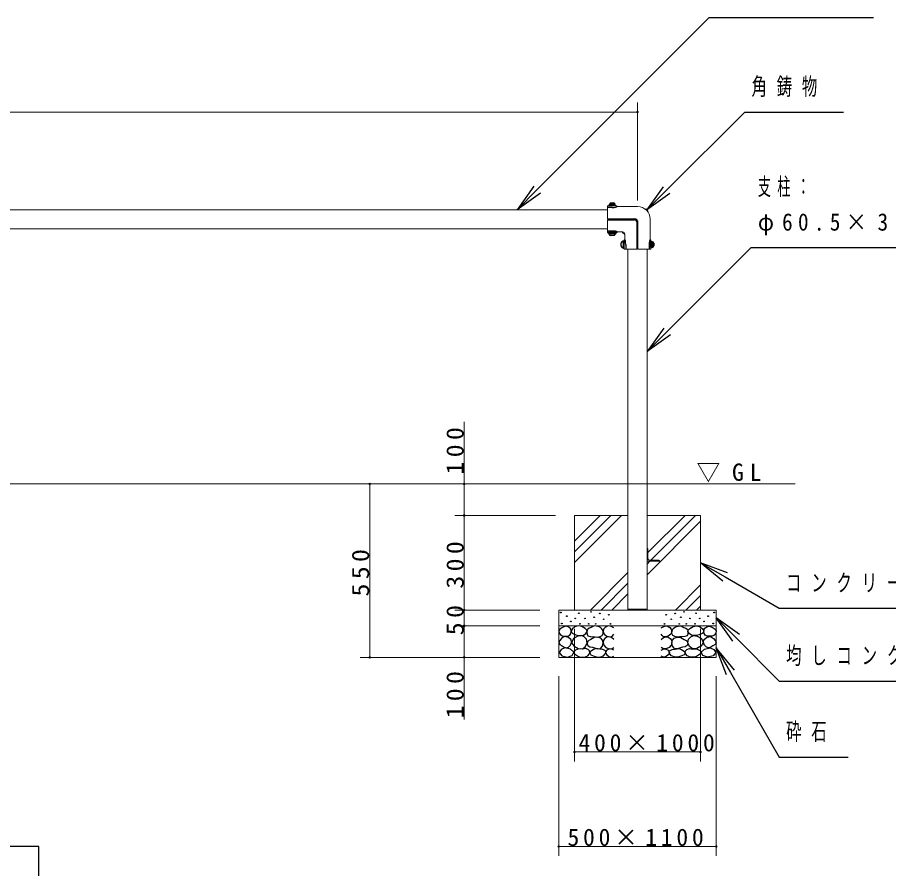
# Model space of a CAD drawing. Units: millimetres at full size. Extents: x -11724 to 0, y -1438 to 8010.
# Drawn here: x -6930 to -4165, y 1410 to 4110 of the extents above; entities that cross this region are included whole.
import ezdxf

# ---------------------------------------------------------------- set-up
doc = ezdxf.new("R2010")
doc.units = ezdxf.units.MM
doc.layers.add('線', color=2, linetype='Continuous', lineweight=25)
doc.layers.add('補助', color=2, linetype='Continuous', lineweight=25)
doc.styles.add('ＭＳ ゴシック', font='')
doc.styles.get('ＭＳ ゴシック').set_extended_font_data('MS Gothic')

# ---------------------------------------------------------------- blocks, each defined once
blk = doc.blocks.new('dimension_origin')
at = {"color": 0, "linetype": 'Continuous', "lineweight": -2}
blk.add_circle((0, 0), 1.25, dxfattribs=at)

msp = doc.modelspace()

# ---------------------------------------------------------------- linework, layer by layer
at = {"layer": '線', "color": 7, "lineweight": 13}
for p, q in [((-5028.187, 3512), (-5056.187, 3512)), ((-9867.187, 3500), (-5057.187, 3500)), ((-5057.187, 3471.25), (-5057.187, 3511)), ((-5027.187, 3510), (-5027.187, 3511)), ((-5027.187, 3510), (-4961.937, 3510)), ((-4937.014, 3501.287), (-4936.835, 3501.466)), ((-4935.597, 3502.35), (-4936.835, 3501.466)), ((-4929.587, 3496.34), (-4935.597, 3502.35)), ((-4930.65, 3494.923), (-4930.471, 3495.102)), ((-4929.587, 3496.34), (-4930.471, 3495.102)), ((-5057.187, 3428.5), (-5057.187, 3468.25)), ((-4921.937, 3404.75), (-4921.937, 3470)), ((-7431.937, 3439.5), (-5057.187, 3439.5)), ((-5027.187, 3429.5), (-5027.187, 3428.5)), ((-5027.187, 3429.5), (-5008.437, 3429.5)), ((-5009.685, 3428.263), (-5008.801, 3429.5)), ((-5028.187, 3427.5), (-5056.187, 3427.5)), ((-5003.674, 3422.252), (-5009.685, 3428.263)), ((-5004.437, 3403.75), (-5004.437, 3375.75)), ((-5003.674, 3422.252), (-5002.437, 3423.136)), ((-5002.437, 3404.75), (-5003.437, 3404.75)), ((-5002.437, 3404.75), (-5002.437, 3423.5)), ((-4921.937, 3404.75), (-4920.937, 3404.75)), ((-4919.937, 3403.75), (-4919.937, 3375.75)), ((-4963.687, 3374.75), (-5003.437, 3374.75)), ((-4992.437, 2230), (-4992.437, 3374.75)), ((-4920.937, 3374.75), (-4960.687, 3374.75)), ((-4931.937, 2230), (-4931.937, 3374.75)), ((-4462.187, 2630), (-10212.187, 2630)), ((-4992.437, 2530), (-5162.187, 2530)), ((-5162.187, 2530), (-5162.187, 2230)), ((-4762.187, 2530), (-4931.937, 2530)), ((-4762.187, 2230), (-4762.187, 2530)), ((-4931.937, 2425), (-4930.937, 2425)), ((-4931.937, 2425), (-4931.937, 2385)), ((-4928.937, 2423), (-4928.937, 2392.5)), ((-4931.937, 2385), (-4891.937, 2385)), ((-4924.437, 2388), (-4893.937, 2388)), ((-4891.937, 2386), (-4891.937, 2385)), ((-5212.187, 2230), (-5212.187, 2180)), ((-4712.187, 2230), (-5212.187, 2230)), ((-4992.437, 2230), (-4931.937, 2230)), ((-4712.187, 2230), (-4712.187, 2180)), ((-4712.187, 2180), (-4712.187, 2230)), ((-4712.187, 2180), (-4712.187, 2205)), ((-5212.187, 2180), (-5212.187, 2080)), ((-4712.187, 2180), (-5212.187, 2180)), ((-4712.187, 2080), (-4712.187, 2180)), ((-5212.187, 2080), (-4712.187, 2080))]:
    msp.add_line(p, q, dxfattribs=at)
at = {"layer": '線'}
for p, q in [((-5052.187, 3512), (-5052.187, 3514)), ((-5032.187, 3514), (-5052.187, 3514)), ((-5032.187, 3512), (-5052.187, 3512)), ((-5051.387, 3516.5), (-5032.987, 3516.5)), ((-5051.387, 3514), (-5051.387, 3516.5)), ((-5051.387, 3514), (-5032.987, 3514)), ((-5050.837, 3516.5), (-5050.837, 3517.5)), ((-5050.837, 3517.5), (-5033.537, 3517.5)), ((-5050.837, 3516.5), (-5033.537, 3516.5)), ((-5046.187, 3521.85), (-5038.187, 3521.85)), ((-5042.318, 3516.5), (-5042.988, 3514)), ((-5041.386, 3516.5), (-5042.056, 3514)), ((-5033.537, 3516.5), (-5033.537, 3517.5)), ((-5032.987, 3514), (-5032.987, 3516.5)), ((-5032.187, 3512), (-5032.187, 3514)), ((-5042.187, 3507.12), (-5057.187, 3507.12)), ((-5057.187, 3471.25), (-4972.187, 3471.25)), ((-5057.187, 3468.25), (-4972.187, 3468.25)), ((-4963.687, 3374.75), (-4963.687, 3459.75)), ((-4960.687, 3374.75), (-4960.687, 3459.75)), ((-5042.187, 3432.38), (-5057.187, 3432.38)), ((-5054.187, 3425), (-5054.187, 3427.5)), ((-5030.187, 3427.5), (-5054.187, 3427.5)), ((-5054.187, 3425), (-5030.187, 3425)), ((-5051.687, 3425), (-5049.437, 3425)), ((-5034.937, 3425), (-5049.437, 3425)), ((-5036.687, 3418.4), (-5047.687, 3418.4)), ((-5032.687, 3425), (-5034.937, 3425)), ((-5030.187, 3425), (-5030.187, 3427.5)), ((-5006.937, 3401.75), (-5004.437, 3401.75)), ((-5006.937, 3401.75), (-5006.937, 3377.75)), ((-5004.437, 3377.75), (-5004.437, 3401.75)), ((-5013.537, 3384.25), (-5013.537, 3395.25)), ((-5006.937, 3399.25), (-5006.937, 3397)), ((-5006.937, 3382.5), (-5006.937, 3397)), ((-5006.937, 3380.25), (-5006.937, 3382.5)), ((-5006.937, 3377.75), (-5004.437, 3377.75)), ((-4999.557, 3389.75), (-4999.557, 3374.75)), ((-4924.817, 3389.75), (-4924.817, 3374.75)), ((-4919.937, 3399.75), (-4917.937, 3399.75)), ((-4919.937, 3379.75), (-4919.937, 3399.75)), ((-4919.937, 3379.75), (-4917.937, 3379.75)), ((-4917.937, 3379.75), (-4917.937, 3399.75)), ((-4917.937, 3398.95), (-4917.937, 3380.55)), ((-4917.937, 3398.95), (-4915.437, 3398.95)), ((-4915.437, 3389.881), (-4917.937, 3390.551)), ((-4915.437, 3388.949), (-4917.937, 3389.619)), ((-4917.937, 3380.55), (-4915.437, 3380.55)), ((-4915.437, 3398.95), (-4915.437, 3380.55)), ((-4915.437, 3398.4), (-4914.437, 3398.4)), ((-4915.437, 3398.4), (-4915.437, 3381.1)), ((-4915.437, 3381.1), (-4914.437, 3381.1)), ((-4914.437, 3398.4), (-4914.437, 3381.1)), ((-4910.087, 3393.75), (-4910.087, 3385.75)), ((-4992.437, 2233), (-4931.937, 2233))]:
    msp.add_line(p, q, dxfattribs=at)
at = {"layer": '線', "color": 7, "lineweight": 13}
for centre, radius, start, end in [((-5056.187, 3511), 1, 90, 180), ((-5028.187, 3511), 1, 0, 90), ((-4961.937, 3470), 40, 0, 90), ((-5008.437, 3423.5), 6, 0, 90), ((-5056.187, 3428.5), 1, 180, 270), ((-5028.187, 3428.5), 1, 270, 0), ((-5003.437, 3403.75), 1, 90, 180), ((-4920.937, 3403.75), 1, 0, 90), ((-5003.437, 3375.75), 1, 180, 270), ((-4920.937, 3375.75), 1, 270, 0), ((-4930.937, 2423), 2, 0, 90), ((-4924.437, 2392.5), 4.5, 180, 270), ((-4893.937, 2386), 2, 0, 90)]:
    msp.add_arc(centre, radius, start, end, dxfattribs=at)
at = {"layer": '線'}
for centre, radius, start, end in [((-5042.187, 3512.914), 9.791, 114.11411, 152.06758), ((-5042.187, 3512.914), 9.791, 27.93242, 65.88589), ((-4972.187, 3459.75), 11.5, 0, 90), ((-4972.187, 3459.75), 8.5, 0, 90), ((-5051.687, 3424), 1, 90, 202.30281), ((-5043.36, 3427.416), 10, 202.30281, 244.36275), ((-5041.014, 3427.416), 10, 295.63725, 337.69719), ((-5032.687, 3424), 1, 337.69719, 90), ((-5004.521, 3390.923), 10, 112.30281, 154.36275), ((-5004.521, 3388.577), 10, 205.63725, 247.69719), ((-5007.937, 3399.25), 1, 0, 112.30281), ((-5007.937, 3380.25), 1, 247.69719, 0), ((-4919.023, 3389.75), 9.791, 24.11411, 62.06758), ((-4919.023, 3389.75), 9.791, 297.93242, 335.88589)]:
    msp.add_arc(centre, radius, start, end, dxfattribs=at)
for centre, major_axis, start_param, end_param in [((-5042.187, 3510), (-15, 0), 1.57079633, 3.14159265), ((-5042.187, 3429.5), (-15, 0), 3.14159265, 4.71238898), ((-5002.437, 3389.75), (0, -15), 1.57079633, 3.14159265), ((-4921.937, 3389.75), (0, -15), 3.14159265, 4.71238898)]:
    msp.add_ellipse(centre, major_axis=major_axis, ratio=0.192013, start_param=start_param, end_param=end_param, dxfattribs=at)
at = {"layer": '補助'}
for p, q in [((-5280.922, 3563.64), (-4734.562, 4110)), ((-4734.562, 4110), (-4704.562, 4110)), ((-4704.562, 4110), (-4212.698, 4110)), ((-4870.013, 3561.924), (-4621.937, 3810)), ((-4621.937, 3810), (-4591.937, 3810)), ((-4591.937, 3810), (-4308.198, 3810)), ((-5291.529, 3574.246), (-5344.562, 3500)), ((-4880.62, 3572.53), (-4933.653, 3498.284)), ((-5344.562, 3500), (-5280.922, 3563.64)), ((-5270.316, 3553.033), (-5344.562, 3500)), ((-4933.653, 3498.284), (-4870.013, 3561.924)), ((-4859.406, 3551.317), (-4933.653, 3498.284)), ((-4868.297, 3113.515), (-4601.812, 3380)), ((-4601.812, 3380), (-4571.812, 3380)), ((-4571.812, 3380), (-4079.948, 3380)), ((-4878.904, 3124.121), (-4931.937, 3049.875)), ((-4931.937, 3049.875), (-4868.297, 3113.515)), ((-4857.691, 3102.908), (-4931.937, 3049.875)), ((-4691.745, 2322.01), (-4762.187, 2380)), ((-4676.745, 2347.99), (-4762.187, 2380)), ((-4762.187, 2380), (-4684.245, 2335)), ((-4684.245, 2335), (-4512.187, 2235.662)), ((-4512.187, 2235.662), (-4482.187, 2235.662)), ((-4482.187, 2235.662), (-4016.233, 2235.662)), ((-4659.14, 2131.116), (-4712.07, 2205.435)), ((-4637.897, 2152.3), (-4712.07, 2205.435)), ((-4712.07, 2205.435), (-4648.518, 2141.708)), ((-4648.518, 2141.708), (-4512.187, 2005)), ((-4680.177, 2024.558), (-4712.187, 2110)), ((-4654.196, 2039.558), (-4712.187, 2110)), ((-4712.187, 2110), (-4667.187, 2032.058)), ((-4667.187, 2032.058), (-4512.187, 1763.59)), ((-4512.187, 2005), (-4482.187, 2005)), ((-4482.187, 2005), (-3844.444, 2005)), ((-4512.187, 1763.59), (-4482.187, 1763.59)), ((-4482.187, 1763.59), (-4293.562, 1763.59))]:
    msp.add_line(p, q, dxfattribs=at)
at = {"layer": '補助', "lineweight": 13}
for p, q in [((-4962.187, 3529.75), (-4962.187, 3840)), ((-9962.187, 3810), (-4962.187, 3810)), ((-5512.187, 2530), (-5512.187, 2827.571)), ((-5222.187, 2630), (-5842.187, 2630)), ((-5812.187, 2080), (-5812.187, 2630)), ((-5222.187, 2630), (-5542.187, 2630)), ((-5222.187, 2530), (-5542.187, 2530)), ((-5222.187, 2530), (-5542.187, 2530)), ((-5512.187, 2230), (-5512.187, 2530)), ((-5162.187, 2381.228), (-5013.415, 2530)), ((-5162.187, 2414.904), (-5047.091, 2530)), ((-5162.187, 2448.58), (-5080.767, 2530)), ((-4928.937, 2412.423), (-4811.359, 2530)), ((-4919.683, 2388), (-4777.683, 2530)), ((-4931.937, 2342.071), (-4762.187, 2511.821)), ((-4931.937, 2375.747), (-4922.683, 2385)), ((-5111.359, 2230), (-4992.437, 2348.923)), ((-5077.683, 2230), (-4992.437, 2315.247)), ((-4841.952, 2230), (-4762.187, 2309.765)), ((-5044.007, 2230), (-4992.437, 2281.571)), ((-4808.276, 2230), (-4762.187, 2276.089)), ((-4774.6, 2230), (-4762.187, 2242.413)), ((-5272.187, 2230), (-5542.187, 2230)), ((-5272.187, 2230), (-5542.187, 2230)), ((-5512.187, 2177), (-5512.187, 2233)), ((-5272.187, 2180), (-5542.187, 2180)), ((-5272.187, 2180), (-5542.187, 2180)), ((-5512.187, 1882.429), (-5512.187, 2180)), ((-5162.187, 2170), (-5162.187, 1750)), ((-4762.187, 2170), (-4762.187, 1750)), ((-5272.187, 2080), (-5842.187, 2080)), ((-5272.187, 2080), (-5542.187, 2080)), ((-5212.187, 2020), (-5212.187, 1450)), ((-4712.187, 2020), (-4712.187, 1450)), ((-4762.187, 1780), (-5162.187, 1780)), ((-4712.187, 1480), (-5212.187, 1480))]:
    msp.add_line(p, q, dxfattribs=at)
at = {"layer": '補助'}
for points in [[(-5189.738, 2179.402), (-5196.2, 2176.862), (-5202.412, 2173.382), (-5208.27, 2169.344), (-5211.918, 2163.877), (-5210.905, 2156.294), (-5205.897, 2149.935), (-5199.032, 2147.345), (-5191.322, 2147.084), (-5183.71, 2147.688), (-5177.381, 2150.252), (-5173.629, 2155.538), (-5172.312, 2161.976), (-5173.16, 2167.181), (-5176.114, 2172.115), (-5182.274, 2176.942)], [(-5150.314, 2179.493), (-5155.219, 2178.876), (-5160.856, 2176.79), (-5168.827, 2171.002), (-5172.478, 2164.086), (-5171.604, 2160.124), (-5167.883, 2155.707), (-5158.392, 2150.934), (-5148.422, 2149.49), (-5141.072, 2149.318), (-5133.556, 2150.842), (-5125.957, 2155.456), (-5122.204, 2161.653), (-5123.173, 2166.306), (-5127.88, 2171.654), (-5138.548, 2177.861)], [(-5098.495, 2179.699), (-5103.756, 2177.47), (-5109.235, 2175.224), (-5115.39, 2172.997), (-5120.154, 2169.854), (-5122.052, 2165.463), (-5122.481, 2159.83), (-5122.185, 2153.701), (-5119.796, 2148.553), (-5112.43, 2145.683), (-5103.328, 2145.331), (-5096.044, 2144.746), (-5088.829, 2144.436), (-5080.72, 2145.815), (-5074.33, 2149.627), (-5071.63, 2155.292), (-5071.287, 2161.799), (-5072.875, 2167.512), (-5075.941, 2172.002), (-5079.343, 2174.489), (-5083.996, 2176.477), (-5091.172, 2178.656)], [(-4825.879, 2179.699), (-4820.618, 2177.47), (-4815.139, 2175.224), (-4808.984, 2172.997), (-4804.22, 2169.854), (-4802.322, 2165.463), (-4801.893, 2159.83), (-4802.189, 2153.701), (-4804.578, 2148.553), (-4811.944, 2145.683), (-4821.046, 2145.331), (-4828.33, 2144.746), (-4835.545, 2144.436), (-4843.654, 2145.815), (-4850.044, 2149.627), (-4852.743, 2155.292), (-4853.087, 2161.799), (-4851.499, 2167.512), (-4848.433, 2172.002), (-4845.031, 2174.489), (-4840.378, 2176.477), (-4833.202, 2178.656)], [(-4774.06, 2179.493), (-4769.155, 2178.876), (-4763.518, 2176.79), (-4755.547, 2171.002), (-4751.895, 2164.086), (-4752.77, 2160.124), (-4756.49, 2155.707), (-4765.981, 2150.934), (-4775.952, 2149.49), (-4783.302, 2149.318), (-4790.818, 2150.842), (-4798.416, 2155.456), (-4802.17, 2161.653), (-4801.201, 2166.306), (-4796.494, 2171.654), (-4785.826, 2177.861)], [(-4734.635, 2179.402), (-4728.173, 2176.862), (-4721.961, 2173.382), (-4716.103, 2169.344), (-4712.456, 2163.877), (-4713.468, 2156.294), (-4718.476, 2149.935), (-4725.342, 2147.345), (-4733.051, 2147.084), (-4740.664, 2147.688), (-4746.993, 2150.252), (-4750.745, 2155.538), (-4752.062, 2161.976), (-4751.214, 2167.181), (-4748.26, 2172.115), (-4742.1, 2176.942)], [(-5192.273, 2146.45), (-5197.602, 2143.657), (-5203.046, 2139.479), (-5209.495, 2132.659), (-5211.918, 2125.855), (-5208.29, 2121.027), (-5201.779, 2116.666), (-5195.141, 2112.379), (-5188.471, 2110.329), (-5180.827, 2112.776), (-5174.53, 2119.201), (-5171.423, 2127.478), (-5172.945, 2135.994), (-5181.103, 2143.245)], [(-5163.018, 2115.163), (-5150.429, 2108.307), (-5137.07, 2107.324), (-5126.786, 2114.778), (-5121.933, 2126.515), (-5124.214, 2137.293), (-5131.123, 2145.436), (-5139.948, 2148.869), (-5151.125, 2147.598), (-5164.879, 2139.543), (-5170.857, 2128.678), (-5168.221, 2121.484)], [(-5099.499, 2143.084), (-5104.992, 2140.291), (-5110.581, 2137.138), (-5116.775, 2133.53), (-5121.122, 2128.759), (-5122.112, 2123.231), (-5120.041, 2117.677), (-5113.323, 2113.918), (-5105.175, 2112.271), (-5098.758, 2110.108), (-5092.471, 2107.946), (-5086.101, 2106.919), (-5079.497, 2108.487), (-5073.319, 2115.719), (-5071.388, 2125.786), (-5073.096, 2134.29), (-5078.416, 2140.922), (-5088.488, 2144.208)], [(-4824.875, 2143.084), (-4819.381, 2140.291), (-4813.793, 2137.138), (-4807.599, 2133.53), (-4803.251, 2128.759), (-4802.261, 2123.231), (-4804.333, 2117.677), (-4811.051, 2113.918), (-4819.199, 2112.271), (-4825.616, 2110.108), (-4831.903, 2107.946), (-4838.273, 2106.919), (-4844.877, 2108.487), (-4851.055, 2115.719), (-4852.985, 2125.786), (-4851.277, 2134.29), (-4845.958, 2140.922), (-4835.886, 2144.208)], [(-4761.356, 2115.163), (-4773.945, 2108.307), (-4787.304, 2107.324), (-4797.588, 2114.778), (-4802.44, 2126.515), (-4800.16, 2137.293), (-4793.25, 2145.436), (-4784.426, 2148.869), (-4773.249, 2147.598), (-4759.494, 2139.543), (-4753.517, 2128.678), (-4756.153, 2121.484)], [(-4732.101, 2146.45), (-4726.772, 2143.657), (-4721.328, 2139.479), (-4714.879, 2132.659), (-4712.456, 2125.855), (-4716.084, 2121.027), (-4722.595, 2116.666), (-4729.233, 2112.379), (-4735.903, 2110.329), (-4743.547, 2112.776), (-4749.844, 2119.201), (-4752.951, 2127.478), (-4751.428, 2135.994), (-4743.271, 2143.245)], [(-5193.092, 2110.517), (-5204.412, 2104.498), (-5211.223, 2095.683), (-5202.736, 2084.413), (-5184.301, 2080.299), (-5169.947, 2086.41), (-5164.522, 2096.782), (-5175.304, 2105.89)], [(-5135.989, 2106.373), (-5143.523, 2106.999), (-5151.666, 2105.562), (-5160.593, 2101.504), (-5164.91, 2096.102), (-5162.223, 2091.419), (-5156.261, 2086.912), (-5149.782, 2083.069), (-5142.476, 2080.695), (-5130.627, 2080.928), (-5120.312, 2085.02), (-5115.608, 2089.827), (-5113.554, 2095.561), (-5114.614, 2100.709), (-5118.69, 2105.292), (-5127.088, 2107.832)], [(-5093.682, 2108.205), (-5102.15, 2104.61), (-5109.089, 2099.826), (-5112.113, 2097.311), (-5113.954, 2093.88), (-5109.989, 2088.391), (-5100.169, 2084.149), (-5090.43, 2080.924), (-5081.249, 2080.365), (-5070.406, 2084.869), (-5063.679, 2092.528), (-5062.872, 2096.519), (-5064.22, 2100.908), (-5071.861, 2104.685), (-5081.519, 2105.502), (-5087.749, 2106.747)], [(-4830.692, 2108.205), (-4822.223, 2104.61), (-4815.285, 2099.826), (-4812.261, 2097.311), (-4810.42, 2093.88), (-4814.385, 2088.391), (-4824.205, 2084.149), (-4833.944, 2080.924), (-4843.125, 2080.365), (-4853.968, 2084.869), (-4860.694, 2092.528), (-4861.502, 2096.519), (-4860.154, 2100.908), (-4852.512, 2104.685), (-4842.855, 2105.502), (-4836.625, 2106.747)], [(-4788.385, 2106.373), (-4780.85, 2106.999), (-4772.708, 2105.562), (-4763.78, 2101.504), (-4759.464, 2096.102), (-4762.15, 2091.419), (-4768.113, 2086.912), (-4774.592, 2083.069), (-4781.898, 2080.695), (-4793.747, 2080.928), (-4804.062, 2085.02), (-4808.765, 2089.827), (-4810.82, 2095.561), (-4809.76, 2100.709), (-4805.684, 2105.292), (-4797.286, 2107.832)], [(-4731.282, 2110.517), (-4719.962, 2104.498), (-4713.151, 2095.683), (-4721.637, 2084.413), (-4740.073, 2080.299), (-4754.426, 2086.41), (-4759.852, 2096.782), (-4749.07, 2105.89)], [(-8062.187, 1480), (-8062.187, 1330), (-6862.187, 1330), (-6862.187, 1480)]]:
    msp.add_lwpolyline(points, close=True, dxfattribs=at)
for points in [[(-5037.187, 2173.299), (-5045.614, 2178.154), (-5054.297, 2179.636), (-5059.917, 2177.948), (-5065.07, 2174.249), (-5069.541, 2168.941), (-5071.407, 2162.209), (-5067.739, 2153.439), (-5059.683, 2147), (-5051.384, 2144.621), (-5044.158, 2145.733), (-5040.108, 2149.109), (-5037.187, 2153.654)], [(-4887.187, 2173.299), (-4878.76, 2178.154), (-4870.077, 2179.636), (-4864.457, 2177.948), (-4859.304, 2174.249), (-4854.832, 2168.941), (-4852.967, 2162.209), (-4856.635, 2153.439), (-4864.691, 2147), (-4872.99, 2144.621), (-4880.216, 2145.733), (-4884.266, 2149.109), (-4887.187, 2153.654)], [(-5037.504, 2137.178), (-5044.644, 2142.64), (-5052.713, 2145.099), (-5059.418, 2143.875), (-5065.386, 2140.03), (-5069.779, 2134.249), (-5071.407, 2127.039), (-5068.742, 2118.431), (-5062.535, 2111.513), (-5054.896, 2107.642), (-5047.326, 2106.761), (-5042.172, 2108.2), (-5037.504, 2110.88)], [(-4886.87, 2137.178), (-4879.73, 2142.64), (-4871.661, 2145.099), (-4864.956, 2143.875), (-4858.987, 2140.03), (-4854.595, 2134.249), (-4852.967, 2127.039), (-4855.631, 2118.431), (-4861.839, 2111.513), (-4869.478, 2107.642), (-4877.048, 2106.761), (-4882.202, 2108.2), (-4886.87, 2110.88)], [(-5037.187, 2102.642), (-5043.205, 2105.96), (-5050.495, 2106.761), (-5059.211, 2102.427), (-5063.485, 2095.671), (-5062.873, 2092.001), (-5060, 2087.75), (-5052.838, 2082.278), (-5045.425, 2080.462), (-5041.129, 2081.514), (-5037.187, 2083.631)], [(-4887.187, 2102.642), (-4881.168, 2105.96), (-4873.879, 2106.761), (-4865.163, 2102.427), (-4860.888, 2095.671), (-4861.501, 2092.001), (-4864.374, 2087.75), (-4871.536, 2082.278), (-4878.949, 2080.462), (-4883.245, 2081.514), (-4887.187, 2083.631)]]:
    msp.add_lwpolyline(points, dxfattribs=at)
for centre in [(-5205.581, 2222.177), (-5148.231, 2219.959), (-5109.77, 2224.091), (-5081.659, 2219.496), (-5053.278, 2215.172), (-4871.095, 2215.172), (-4842.714, 2219.496), (-4814.604, 2224.091), (-4776.143, 2219.959), (-4718.793, 2222.177), (-5202.412, 2187.323), (-5186.57, 2210.77), (-5173.579, 2193.977), (-5159.638, 2203.483), (-5144.746, 2186.373), (-5128.691, 2203.549), (-5117.068, 2186.521), (-5099.769, 2207.063), (-5094.904, 2185.98), (-5069.496, 2200.846), (-5047.873, 2185.98), (-4876.501, 2185.98), (-4854.878, 2200.846), (-4829.47, 2185.98), (-4824.605, 2207.063), (-4807.306, 2186.521), (-4795.683, 2203.549), (-4779.628, 2186.373), (-4764.736, 2203.483), (-4750.795, 2193.977), (-4737.804, 2210.77), (-4721.961, 2187.323)]:
    msp.add_circle(centre, 1, dxfattribs=at)

# ---------------------------------------------------------------- block references
at = {"layer": '補助', "lineweight": 13, "xscale": 2, "yscale": 2}
for p, rotation in [((-4962.187, 3810), 180), ((-5812.187, 2630), 270), ((-5512.187, 2630), 270), ((-5512.187, 2530), 270), ((-5512.187, 2530), 90), ((-5512.187, 2230), 90), ((-5512.187, 2230), 90), ((-5512.187, 2180), 270), ((-5512.187, 2180), 270), ((-5812.187, 2080), 90), ((-5512.187, 2080), 90), ((-4762.187, 1780), 180), ((-4712.187, 1480), 180)]:
    msp.add_blockref('dimension_origin', p, dxfattribs=dict(at, rotation=rotation))
for p in [(-5162.187, 1780), (-5212.187, 1480)]:
    msp.add_blockref('dimension_origin', p, dxfattribs=at)

# ---------------------------------------------------------------- texts
at = {"layer": '補助', "char_height": 54.99, "style": 'ＭＳ ゴシック'}
for s, insert, attachment_point in [('\\T1.64;\\W0.65;角鋳物', (-4600.187, 3918.75), 1), ('\\T1.5;\\W0.55;支柱：', (-4580.062, 3601.25), 1), ('\\T1.5;\\W0.9;φ60.5×3.8', (-4580.062, 3488.75), 1), ('\\T1.5;▽GL', (-4774.687, 2635), 7), ('\\T1.64;\\W0.65;コンクリート', (-4490.437, 2344.412), 1), ('\\T1.64;\\W0.65;均しコンクリート', (-4490.437, 2113.75), 1), ('\\T1.64;\\W0.65;砕石', (-4490.437, 1872.34), 1), ('\\T1.32;400×1000', (-4927.187, 1781), 8), ('\\T1.32;500×1100', (-4962.187, 1481), 8)]:
    msp.add_mtext(s, dxfattribs=dict(at, insert=insert, attachment_point=attachment_point))
at = {"layer": '補助', "char_height": 54.99, "attachment_point": 8, "rotation": 90, "style": 'ＭＳ ゴシック'}
for s, insert in [('\\T1.33;\\W1.1;100', (-5513.187, 2741.857)), ('\\T1.33;\\W1.1;300', (-5513.187, 2380)), ('\\T1.33;\\W1.1;550', (-5813.187, 2355)), ('\\T1.34;\\W1.1;50', (-5513.187, 2205)), ('\\T1.33;\\W1.1;100', (-5513.187, 1968.143))]:
    msp.add_mtext(s, dxfattribs=dict(at, insert=insert))

doc.saveas('drawing.dxf')
